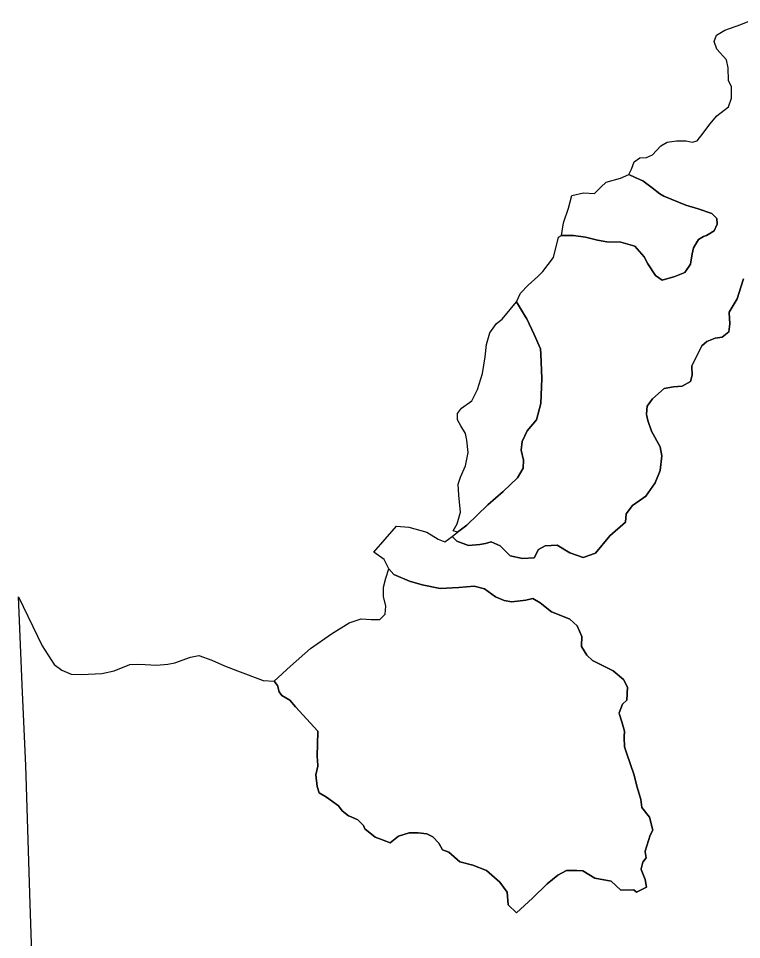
# Model space of a CAD drawing. Header units: inches. Extents: x 288635 to 1232953, y 676945 to 1655780.
# Drawn here: x 403529 to 419357, y 1408887 to 1429042 of the extents above; entities that cross this region are included whole.
import ezdxf

# ---------------------------------------------------------------- set-up
doc = ezdxf.new("R2010")
doc.units = ezdxf.units.IN
doc.header["$MEASUREMENT"] = 0

msp = doc.modelspace()

# ---------------------------------------------------------------- linework, layer by layer
at = {"color": 1}
for points in [[(419398.6835, 1423347.2016), (419343.1209, 1423164.6388), (419259.7769, 1422906.6695), (419083.2136, 1422611.9806), (419083.9061, 1422599.6555), (419083.2136, 1422598.4997), (419096.6246, 1422359.8094), (419075.9705, 1422184.2497), (418929.9202, 1422067.8328), (418781.7533, 1422048.7828), (418599.7196, 1421970.466), (418485.4194, 1421875.2158), (418265.2856, 1421441.2982), (418265.9164, 1421429.0607), (418265.2856, 1421427.8173), (418275.2782, 1421233.9603), (418235.6522, 1421098.3976), (418053.6185, 1420994.6807), (417867.3515, 1420984.0973), (417664.151, 1420948.1139), (417403.8005, 1420721.6301), (417291.617, 1420556.5298), (417278.9169, 1420389.3128), (417279.6478, 1420385.4551), (417278.9169, 1420375.8319), (417303.2587, 1420247.35), (417387.9255, 1420014.5162), (417573.1342, 1419665.2655), (417614.3891, 1419469.3044), (417573.1342, 1419149.5787), (417462.009, 1418879.7031), (417260.9252, 1418588.6609), (416969.883, 1418382.2855), (416832.2994, 1418202.3684), (416816.4243, 1418017.1597), (416472.4653, 1417720.8258), (416160.2564, 1417345.1167), (415890.3808, 1417249.8665), (415599.3386, 1417350.4084), (415318.8797, 1417514.4504), (415054.2958, 1417498.5754), (414911.4205, 1417424.4919), (414816.1703, 1417239.2832), (414562.1698, 1417223.4081), (414292.2943, 1417286.9083), (414227.2244, 1417350.3911), (414075.3355, 1417498.5754), (413874.2518, 1417588.5339), (413752.5432, 1417551.4921), (413626.8244, 1417530.539), (413382.1258, 1417509.1587), (413122.8336, 1417604.4089), (413019.381, 1417707.8615), (413139.2618, 1417798.6123), (413257.9086, 1417888.429), (413341.4779, 1417951.6918), (413805.1215, 1418399.3563), (414139.1587, 1418693.7058), (414452.0564, 1418991.8903), (414577.4418, 1419201.7201), (414585.3794, 1419380.3142), (414532.8957, 1419598.1853), (414557.8521, 1419785.3582), (414664.7545, 1420019.2842), (414871.1299, 1420261.3784), (414959.9507, 1420618.9477), (414986.2239, 1421166.2552), (414959.6512, 1421704.3533), (414954.4738, 1421809.194), (414815.5673, 1422126.6947), (414652.8482, 1422468.0078), (414627.77, 1422510.6421), (414432.3231, 1422842.9117), (414519.7626, 1423028.6743), (414686.4504, 1423205.9455), (414900.7633, 1423393.8), (414961.899, 1423461.2061), (415003.951, 1423507.5711), (415239.4307, 1423811.8425), (415353.2017, 1424256.3434), (415418.2894, 1424295.6076), (415680.2274, 1424295.6076), (415942.1654, 1424255.9201), (416200.1347, 1424188.4512), (416410.4788, 1424152.7324), (416712.1044, 1424144.7948), (417017.6988, 1424057.4822), (417222.0512, 1423829.072), (417303.25, 1423676.2273), (417470.1372, 1423418.5121), (417620.95, 1423315.3244), (417894.7943, 1423394.6996), (418113.076, 1423482.0123), (418236.1075, 1423664.5751), (418275.7951, 1423894.7631), (418307.5451, 1424025.7321), (418414.7016, 1424204.3262), (418525.8268, 1424271.7951), (418585.3582, 1424295.6076), (418756.0148, 1424394.8266), (418819.5149, 1424541.6706), (418815.5462, 1424664.7021), (418707.2558, 1424777.4616), (418406.7641, 1424879.0151), (418136.8885, 1424958.3902), (417656.6688, 1425156.8281), (417564.2726, 1425201.6803), (417397.9257, 1425332.1086), (417196.2929, 1425490.2038), (417029.7014, 1425563.7637), (416890.6986, 1425625.1416), (416943.972, 1425744.552), (417008.3057, 1425902.9118), (417132.0243, 1425991.9893), (417275.538, 1426001.8868), (417409.1541, 1426061.2717), (417590.0378, 1426255.2745), (417727.6214, 1426334.6496), (417928.7051, 1426366.3997), (418145.6639, 1426366.3997), (418272.6642, 1426334.6496), (418383.7894, 1426366.3997), (418516.0813, 1426530.4417), (418664.2483, 1426731.5254), (418812.4152, 1426911.4425), (419071.2013, 1427107.2409), (419135.4266, 1427294.9002), (419135.4266, 1427548.9008), (419069.3864, 1427686.061), (419064.3064, 1427960.3816), (419028.7463, 1428133.1019), (418815.3859, 1428371.8624), (418759.5058, 1428534.4227), (418805.2259, 1428676.663), (418988.1063, 1428788.4232), (419338.627, 1428910.3435), (419658.6676, 1429042.4237)], [(403859.1062, 1407491.5746), (403782.9061, 1409669.629), (403694.0059, 1412698.585), (403617.8058, 1414292.4382), (403528.9056, 1416387.9424), (404049.6066, 1415314.7903), (404309.9571, 1414902.0394), (404481.4075, 1414781.3892), (404684.6079, 1414692.489), (404906.8583, 1414686.139), (405357.7092, 1414705.189), (405624.4098, 1414768.6892), (405967.3104, 1414908.3894), (406145.1108, 1414914.7395), (406303.8611, 1414908.3894), (406551.5116, 1414889.3394), (406799.1621, 1414914.7395), (406951.5624, 1414940.1395), (407292.3464, 1415069.2564), (407477.5551, 1415101.0065), (407763.3057, 1415000.4646), (408038.4729, 1414878.7561), (408324.2235, 1414767.6308), (408885.1413, 1414555.9637), (409126.8054, 1414541.3156), (409200.0803, 1414446.0583), (409235.7991, 1414307.1517), (409291.3617, 1414223.8078), (409465.9871, 1414124.5889), (409594.6849, 1413979.9916), (410079.3998, 1413448.4949), (410079.0975, 1413435.3455), (410079.3998, 1413435.014), (410067.0201, 1412896.4977), (410079.8746, 1412695.4127), (410079.2069, 1412692.3775), (410079.8746, 1412681.9318), (410037.1929, 1412487.9242), (410063.9995, 1412239.0055), (410111.6246, 1412100.099), (410270.3749, 1412004.8488), (410532.313, 1411810.3797), (410611.4738, 1411704.8319), (410752.3656, 1411593.4185), (410814.0948, 1411572.2542), (410956.9701, 1411508.7541), (411083.9703, 1411381.7538), (411107.5679, 1411312.5342), (411339.3148, 1411129.2751), (411472.9086, 1411076.1595), (411663.409, 1411004.7218), (411849.9406, 1411151.5659), (412080.1286, 1411223.0035), (412278.5665, 1411219.0347), (412469.0668, 1411199.1909), (412600.0358, 1411131.7221), (412731.0049, 1410992.8155), (412810.38, 1410853.909), (412949.2865, 1410802.3152), (413191.3808, 1410588.0022), (413473.1626, 1410512.5958), (413774.7882, 1410401.4706), (414064.5075, 1410143.5013), (414223.2578, 1409921.2509), (414247.0704, 1409643.4378), (414433.602, 1409472.7812), (414778.884, 1409790.2819), (415104.3221, 1410103.8138), (415338.4788, 1410294.3141), (415521.0417, 1410401.4706), (415747.2609, 1410401.4706), (415882.1987, 1410393.5331), (416148.1054, 1410226.8453), (416501.3249, 1410163.3451), (416715.6378, 1409968.876), (417001.3884, 1409976.8135), (417057.1874, 1409925.6644), (417277.1379, 1410030.7611), (417247.4514, 1410201.4581), (417156.17, 1410423.7085), (417158.3675, 1410431.8391), (417156.17, 1410437.1894), (417195.8575, 1410584.0335), (417265.6775, 1410677.1268), (417247.4514, 1410804.7093), (417248.7758, 1410808.9191), (417247.4514, 1410818.1902), (417358.5766, 1411171.4096), (417415.7738, 1411281.9909), (417342.7016, 1411562.7421), (417171.7143, 1411773.0862), (417151.8705, 1411951.6803), (417068.5266, 1412221.5559), (417001.0577, 1412503.3377), (416846.2761, 1412947.8386), (416794.6823, 1413106.5889), (416786.7447, 1413308.9955), (416787.0582, 1413314.4819), (416786.7447, 1413322.4764), (416794.0447, 1413450.2248), (416739.1196, 1413650.3087), (416679.5883, 1413832.8716), (416681.877, 1413839.3338), (416679.5883, 1413846.3525), (416747.0572, 1414036.8529), (416846.2761, 1414124.1655), (416861.7649, 1414413.0475), (416774.8385, 1414578.9981), (416544.6505, 1414769.4985), (416096.1809, 1414995.7177), (415973.1494, 1415106.8429), (415850.1179, 1415301.312), (415850.5896, 1415314.0473), (415850.1179, 1415314.7929), (415857.5954, 1415516.6865), (415754.8677, 1415753.7504), (415600.0861, 1415896.6257), (415361.9606, 1415995.8447), (415199.2416, 1416055.376), (414945.2411, 1416253.8139), (414790.4595, 1416353.0329), (414631.7092, 1416313.3453), (414326.1148, 1416277.6265), (414159.427, 1416305.4078), (413972.8954, 1416388.7517), (413730.8011, 1416563.3771), (413500.6132, 1416618.9397), (413171.2063, 1416587.1896), (412758.4554, 1416571.3146), (412365.5484, 1416646.721), (412089.8727, 1416725.4855), (411742.4534, 1416872.9402), (411634.3914, 1417000.9083), (411530.758, 1417202.8859), (411308.5075, 1417361.6362), (411803.8085, 1417933.1373), (412076.8591, 1417907.7373), (412464.2098, 1417799.7871), (412718.2104, 1417647.3868), (412864.2606, 1417590.2367), (413019.381, 1417707.8615), (413122.8336, 1417604.4089), (413382.1258, 1417509.1587), (413626.8244, 1417530.539), (413752.5432, 1417551.4921), (413874.2518, 1417588.5339), (414075.3355, 1417498.5754), (414227.2244, 1417350.3911), (414292.2943, 1417286.9083), (414562.1698, 1417223.4081), (414816.1703, 1417239.2832), (414911.4205, 1417424.4919), (415054.2958, 1417498.5754), (415318.8797, 1417514.4504), (415599.3386, 1417350.4084), (415890.3808, 1417249.8665), (416160.2564, 1417345.1167), (416472.4653, 1417720.8258), (416816.4243, 1418017.1597), (416832.2994, 1418202.3684), (416969.883, 1418382.2855), (417260.9252, 1418588.6609), (417462.009, 1418879.7031), (417573.1342, 1419149.5787), (417614.3891, 1419469.3044), (417573.1342, 1419665.2655), (417387.9255, 1420014.5162), (417303.2587, 1420247.35), (417278.9169, 1420375.8319), (417279.6478, 1420385.4551), (417278.9169, 1420389.3128), (417291.617, 1420556.5298), (417403.8005, 1420721.6301), (417664.151, 1420948.1139), (417867.3515, 1420984.0973), (418053.6185, 1420994.6807), (418235.6522, 1421098.3976), (418275.2782, 1421233.9603), (418265.2856, 1421427.8173), (418265.9164, 1421429.0607), (418265.2856, 1421441.2982), (418485.4194, 1421875.2158), (418599.7196, 1421970.466), (418781.7533, 1422048.7828), (418929.9202, 1422067.8328), (419075.9705, 1422184.2497), (419096.6246, 1422359.8094), (419083.2136, 1422598.4997), (419083.9061, 1422599.6555), (419083.2136, 1422611.9806), (419259.7769, 1422906.6695), (419343.1209, 1423164.6388), (419398.6835, 1423347.2016)]]:
    msp.add_lwpolyline(points, dxfattribs=at)
for points in [[(417397.9257, 1425332.1086), (417564.2726, 1425201.6803), (417656.6688, 1425156.8281), (418136.8885, 1424958.3902), (418406.7641, 1424879.0151), (418707.2558, 1424777.4616), (418815.5462, 1424664.7021), (418819.5149, 1424541.6706), (418756.0148, 1424394.8266), (418585.3582, 1424295.6076), (418525.8268, 1424271.7951), (418414.7016, 1424204.3262), (418307.5451, 1424025.7321), (418275.7951, 1423894.7631), (418236.1075, 1423664.5751), (418113.076, 1423482.0123), (417894.7943, 1423394.6996), (417620.95, 1423315.3244), (417470.1372, 1423418.5121), (417303.25, 1423676.2273), (417222.0512, 1423829.072), (417017.6988, 1424057.4822), (416712.1044, 1424144.7948), (416410.4788, 1424152.7324), (416200.1347, 1424188.4512), (415942.1654, 1424255.9201), (415680.2274, 1424295.6076), (415418.2894, 1424295.6076), (415457.9769, 1424569.4519), (415565.1334, 1424890.9213), (415640.5398, 1425168.7344), (415894.5403, 1425228.2658), (416136.6345, 1425212.3907), (416275.5411, 1425347.3285), (416390.6351, 1425458.4537), (416708.1357, 1425545.7664), (416890.6986, 1425625.1416), (417029.7014, 1425563.7637), (417196.2929, 1425490.2038), (417397.9257, 1425332.1086)], [(413257.9086, 1417888.429), (413139.2618, 1417798.6123), (413047.0888, 1417832.2208), (413130.4327, 1417987.0023), (413205.8391, 1418237.0341), (413170.1203, 1418614.0661), (413154.2452, 1418852.1916), (413205.8391, 1419003.0044), (413316.9643, 1419249.0673), (413372.5269, 1419542.7554), (413344.7456, 1419816.5997), (413316.9643, 1419963.4438), (413209.8079, 1420126.1628), (413142.339, 1420257.1319), (413138.3702, 1420396.0384), (413229.6516, 1420511.1324), (413451.9021, 1420673.8514), (413578.9023, 1420919.9144), (413686.0588, 1421273.1339), (413745.5902, 1421638.2596), (413777.3402, 1421904.1664), (413848.7779, 1422162.1357), (413995.6219, 1422364.5423), (414118.6534, 1422459.7925), (414432.3231, 1422842.9117), (414627.77, 1422510.6421), (414652.8482, 1422468.0078), (414815.5673, 1422126.6947), (414954.4738, 1421809.194), (414959.6512, 1421704.3533), (414986.2239, 1421166.2552), (414959.9507, 1420618.9477), (414871.1299, 1420261.3784), (414664.7545, 1420019.2842), (414557.8521, 1419785.3582), (414532.8957, 1419598.1853), (414585.3794, 1419380.3142), (414577.4418, 1419201.7201), (414452.0564, 1418991.8903), (414139.1587, 1418693.7058), (413805.1215, 1418399.3563), (413341.4779, 1417951.6918), (413257.9086, 1417888.429)], [(412365.5484, 1416646.721), (412758.4554, 1416571.3146), (413171.2063, 1416587.1896), (413500.6132, 1416618.9397), (413730.8011, 1416563.3771), (413972.8954, 1416388.7517), (414159.427, 1416305.4078), (414326.1148, 1416277.6265), (414631.7092, 1416313.3453), (414790.4595, 1416353.0329), (414945.2411, 1416253.8139), (415199.2416, 1416055.376), (415361.9606, 1415995.8447), (415600.0861, 1415896.6257), (415754.8677, 1415753.7504), (415857.5954, 1415516.6865), (415850.1179, 1415314.7929), (415850.5896, 1415314.0473), (415850.1179, 1415301.312), (415973.1494, 1415106.8429), (416096.1809, 1414995.7177), (416544.6505, 1414769.4985), (416774.8385, 1414578.9981), (416861.7649, 1414413.0475), (416846.2761, 1414124.1655), (416747.0572, 1414036.8529), (416679.5883, 1413846.3525), (416681.877, 1413839.3338), (416679.5883, 1413832.8716), (416739.1196, 1413650.3087), (416794.0447, 1413450.2248), (416786.7447, 1413322.4764), (416787.0582, 1413314.4819), (416786.7447, 1413308.9955), (416794.6823, 1413106.5889), (416846.2761, 1412947.8386), (417001.0577, 1412503.3377), (417068.5266, 1412221.5559), (417151.8705, 1411951.6803), (417171.7143, 1411773.0862), (417342.7016, 1411562.7421), (417415.7738, 1411281.9909), (417358.5766, 1411171.4096), (417247.4514, 1410818.1902), (417248.7758, 1410808.9191), (417247.4514, 1410804.7093), (417265.6775, 1410677.1268), (417195.8575, 1410584.0335), (417156.17, 1410437.1894), (417158.3675, 1410431.8391), (417156.17, 1410423.7085), (417247.4514, 1410201.4581), (417277.1379, 1410030.7611), (417057.1874, 1409925.6644), (417001.3884, 1409976.8135), (416715.6378, 1409968.876), (416501.3249, 1410163.3451), (416148.1054, 1410226.8453), (415882.1987, 1410393.5331), (415747.2609, 1410401.4706), (415521.0417, 1410401.4706), (415338.4788, 1410294.3141), (415104.3221, 1410103.8138), (414778.884, 1409790.2819), (414433.602, 1409472.7812), (414247.0704, 1409643.4378), (414223.2578, 1409921.2509), (414064.5075, 1410143.5013), (413774.7882, 1410401.4706), (413473.1626, 1410512.5958), (413191.3808, 1410588.0022), (412949.2865, 1410802.3152), (412810.38, 1410853.909), (412731.0049, 1410992.8155), (412600.0358, 1411131.7221), (412469.0668, 1411199.1909), (412278.5665, 1411219.0347), (412080.1286, 1411223.0035), (411849.9406, 1411151.5659), (411663.409, 1411004.7218), (411472.9086, 1411076.1595), (411339.3148, 1411129.2751), (411107.5679, 1411312.5342), (411083.9703, 1411381.7538), (410956.9701, 1411508.7541), (410814.0948, 1411572.2542), (410752.3656, 1411593.4185), (410611.4738, 1411704.8319), (410532.313, 1411810.3797), (410270.3749, 1412004.8488), (410111.6246, 1412100.099), (410063.9995, 1412239.0055), (410037.1929, 1412487.9242), (410079.8746, 1412681.9318), (410079.2069, 1412692.3775), (410079.8746, 1412695.4127), (410067.0201, 1412896.4977), (410079.3998, 1413435.014), (410079.0975, 1413435.3455), (410079.3998, 1413448.4949), (409594.6849, 1413979.9916), (409465.9871, 1414124.5889), (409291.3617, 1414223.8078), (409235.7991, 1414307.1517), (409200.0803, 1414446.0583), (409126.8054, 1414541.3156), (409484.4065, 1414866.6889), (409923.6157, 1415252.9814), (410383.9917, 1415575.7737), (410764.9924, 1415819.1908), (411029.5763, 1415903.8577), (411251.8267, 1415887.9826), (411442.3271, 1415887.9826), (411553.4523, 1416009.6912), (411569.3274, 1416179.0249), (411516.4106, 1416390.692), (411516.4106, 1416597.0674), (411569.3274, 1416798.1511), (411634.3914, 1417000.9083), (411742.4534, 1416872.9402), (412089.8727, 1416725.4855), (412365.5484, 1416646.721)]]:
    msp.add_lwpolyline(points, close=True, dxfattribs=at)

doc.saveas('drawing.dxf')
